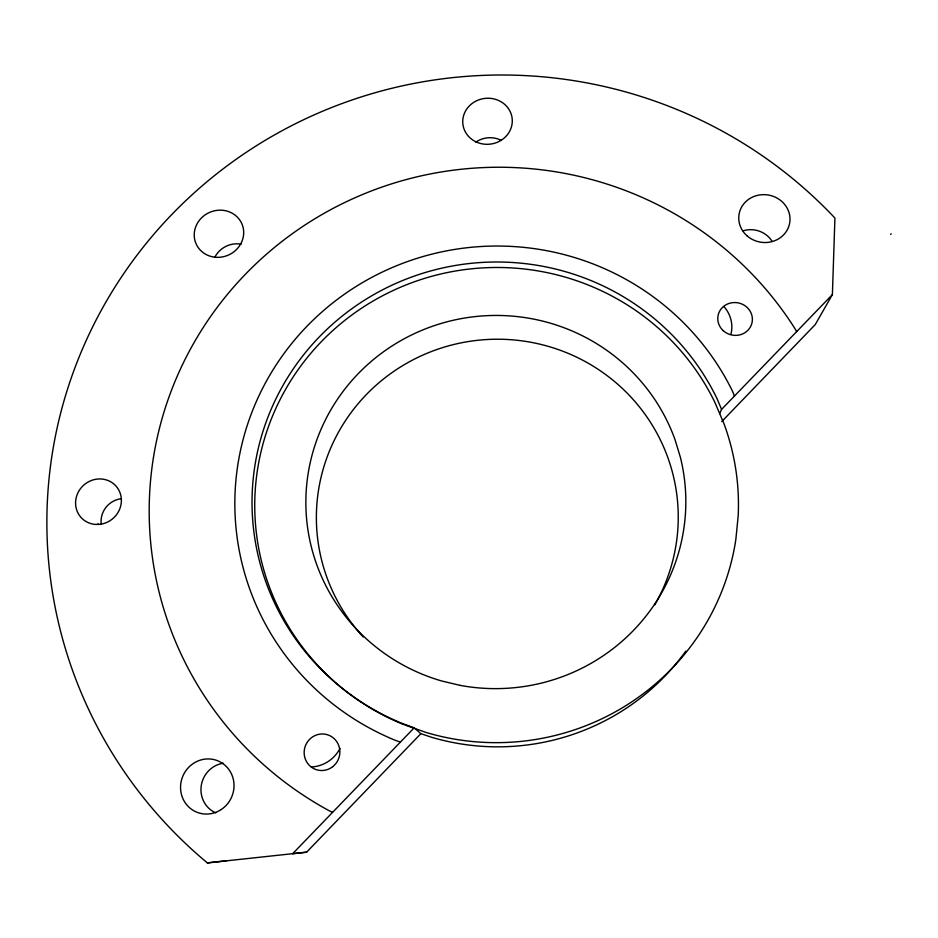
<?xml version="1.0" encoding="UTF-8"?>
<svg xmlns="http://www.w3.org/2000/svg" width="938" height="938" viewBox="0 0 938 938"><rect width="100%" height="100%" fill="white"/><g stroke="black" fill="none" stroke-linecap="round" stroke-linejoin="round"><path stroke-width="1.41" d="M721.732 421.584L815.263 324.56L832.393 294.591L834.926 218.062A454.402 446.758 -2.2 0 0 173.155 213.125A454.402 446.758 -2.2 0 0 207.357 862.901L306.62 852.173L420.857 733.68L431.55 737.268A230.338 226.75 -2 0 0 685.842 651.089M719.645 413.552L721.58 409.39L832.393 294.591M734.454 396.153L732.625 391.451A261.784 257.047 -3.1 0 0 306.867 326.365A261.784 257.047 -3.1 0 0 395.531 740.41L400.385 742.11M890.666 234.488L891.1 233.773M420.857 733.68L414.186 727.818L292.633 853.732L306.62 852.173M207.357 862.901L226.386 860.803M414.186 727.818L402.308 723.479A244.302 239.87 -3.1 0 1 319.319 336.894A244.302 239.87 -3.1 0 1 716.831 398.228L721.58 409.39M404.899 725.027L426.591 732.613A241.863 237.572 -3 0 0 735.861 539.35L738.183 515.865A241.863 237.572 -3 0 0 724.054 423.894L714.944 402.496A241.863 237.572 -3 0 0 321.382 341.62A241.863 237.572 -3 0 0 403.598 724.558M332.568 812.367L329.215 810.76A349.241 343.085 -2.8 0 1 245.287 274.388A349.241 343.085 -2.8 0 1 794.92 328.581L796.655 331.618M363.182 637.008A180.94 178.091 -2.2 0 1 362.256 398.955A180.94 178.091 -2.2 0 1 602.642 372.386A180.94 178.091 -2.2 0 1 654.83 604.764M723.96 306.609A32.549 30.837 10.9 0 1 730.925 334.186M340.013 748.454A34.319 33.358 -67.8 0 1 311.346 766.967M743.166 230.795A24.247 22.676 10.6 0 1 772.056 241.289M215.775 812.871A26.112 25.021 -67.8 0 1 201.248 785.681A26.112 25.021 -67.8 0 1 223.244 763.227M101.222 523.732A22.16 21.011 -43 0 1 120.955 498.746M475.929 142.084A23.45 21.902 -6.4 0 1 501.291 140.395M215.294 256.391A23.626 22.172 -23.5 0 1 241.113 244.161M98.044 524.049L96.72 524.483A23.497 22.184 -42.1 0 1 79.238 490.445A23.497 22.184 -42.1 0 1 118.598 489.695A23.497 22.184 -42.1 0 1 98.478 524.459L98.044 524.049M460.066 685.361L441.517 680.941A189.992 186.58 -3.1 0 1 358.234 373.652A189.992 186.58 -3.1 0 1 674.985 439.559L680.32 457.076A189.992 186.58 -3.1 0 1 460.066 685.361M723.186 330.61A17.341 16.368 12.5 0 0 751.913 323.176A17.341 16.368 12.5 0 0 730.151 303.115A17.341 16.368 12.5 0 0 723.186 330.61M332.826 766.604A18.338 17.81 -71 0 0 328.933 735.275A18.338 17.81 -71 0 0 304.287 754.867A18.338 17.81 -71 0 0 332.826 766.604M221.227 809.541A27.753 26.545 -66.6 0 0 220.067 761.867A27.753 26.545 -66.6 0 0 180.553 788.084A27.753 26.545 -66.6 0 0 221.227 809.541M746.859 235.661A25.689 23.896 10 0 0 789.339 224.616A25.689 23.896 10 0 0 756.943 195.503A25.689 23.896 10 0 0 746.859 235.661M476.422 142.048A24.798 23.016 -6.6 0 0 512.254 119.536A24.798 23.016 -6.6 0 0 473.901 102.242A24.798 23.016 -6.6 0 0 476.422 142.048M214.614 257.164A24.998 23.333 -23.3 0 0 242.227 224.639A24.998 23.333 -23.3 0 0 200.04 219.48A24.998 23.333 -23.3 0 0 214.614 257.164"/></g></svg>
